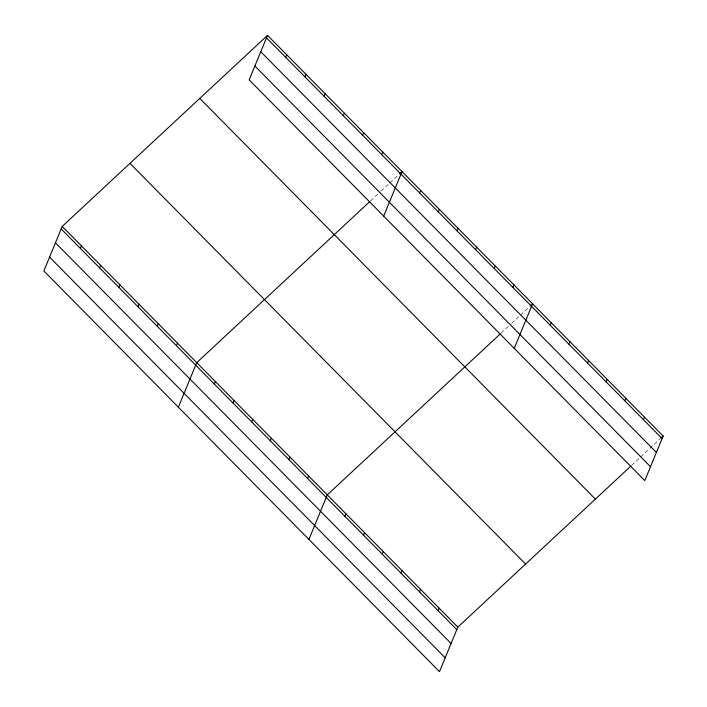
<?xml version="1.0" encoding="UTF-8"?>
<svg xmlns="http://www.w3.org/2000/svg" width="707" height="707" viewBox="0 0 707 707"><rect width="100%" height="100%" fill="white"/><g stroke="black" fill="none" stroke-linecap="round" stroke-linejoin="round"><path stroke-width="0.53" stroke-dasharray="3.54 2.65" d="M370.574 200.859L380.26 191.853M381.064 191.102L389.133 183.599M389.937 182.848L398.81 174.585M501.13 333.094L510.816 324.08M511.621 323.329L519.68 315.826M520.493 315.075L529.366 306.82M631.687 465.321L659.923 439.047"/><path stroke-width="1.06" d="M267.52 35.35L249.164 79.882L644.793 480.583L663.148 436.042L267.52 35.35L62.207 226.417L43.852 270.958L439.48 671.65L457.836 627.118L630.883 466.072M80.386 248.396L81.429 245.877M99.607 267.856L100.641 265.346M118.82 287.325L119.863 284.806M138.042 306.785L139.076 304.266M157.254 326.245L158.288 323.726M285.699 57.329L286.742 54.81M176.467 345.705L177.51 343.195M304.92 76.789L305.954 74.27M178.367 407.188L196.723 362.656L369.77 201.61M324.133 96.249L325.167 93.739M214.336 384.06L215.37 381.541M343.346 115.718L344.389 113.2M232.992 402.955L234.026 400.436M362.567 135.178L363.601 132.66M251.639 421.84L252.673 419.322M381.78 154.639L382.814 152.12M270.286 440.735L271.329 438.216M383.68 216.121L402.036 171.589L399.614 173.842M288.942 459.621L289.976 457.102M419.649 192.993L420.683 190.475M307.589 478.506L308.623 475.997M438.296 211.879L439.339 209.369M308.924 539.423L327.279 494.882L500.326 333.845M456.952 230.774L457.986 228.255M344.892 516.287L345.926 513.777M475.599 249.659L476.633 247.15M363.539 535.181L364.582 532.663M494.255 268.554L495.289 266.035M382.195 554.067L383.229 551.557M512.902 287.44L513.936 284.93M400.842 572.962L401.885 570.443M514.236 348.348L532.592 303.816L530.17 306.069M419.498 591.847L420.532 589.338M550.205 325.22L551.239 322.71M438.146 610.742L439.18 608.223M568.852 344.115L569.895 341.596M587.508 363L588.542 360.482M606.155 381.895L607.189 379.376M624.802 400.781L625.845 398.262M643.458 419.675L644.492 417.157M660.727 438.296L663.148 436.042M266.486 37.869L662.106 438.561M260.768 51.735L656.396 452.427M254.882 66.016L650.502 466.717M199.772 98.406L595.391 499.098M129.964 163.37L525.584 564.062M62.207 226.417L457.836 627.118M61.173 228.935L456.793 629.628M55.455 242.801L451.084 643.494M49.57 257.092L445.189 657.784"/></g></svg>
